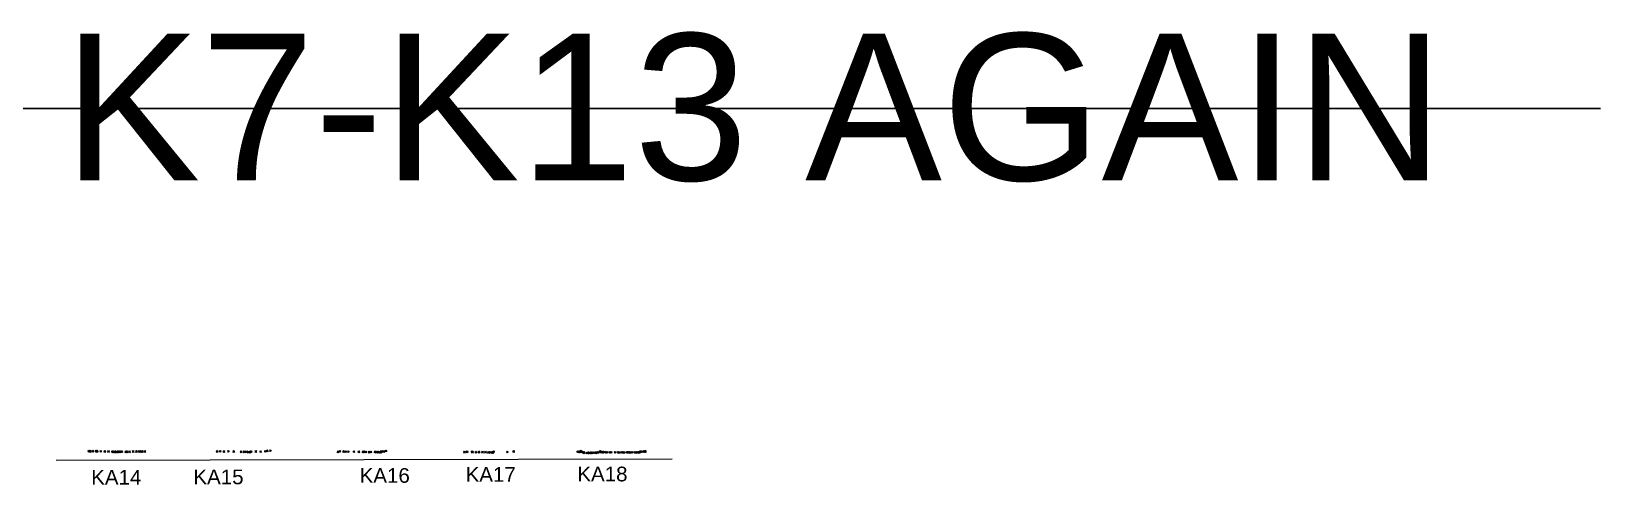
# Model space of a CAD drawing. Header units: millimetres. Extents: x -11318300 to 46111088, y -1699923 to 1425288130.
# Drawn here: x -1837472 to 3437998, y 40363 to 1565068 of the extents above; entities that cross this region are included whole.
import ezdxf

# ---------------------------------------------------------------- set-up
doc = ezdxf.new("R2010")
doc.units = ezdxf.units.MM
doc.header["$PDMODE"] = 35
doc.header["$PDSIZE"] = 3000
doc.layers.get('0').update_dxf_attribs({"lineweight": 0})
doc.styles.get("Standard").update_dxf_attribs({"font": 'arial.ttf'})

msp = doc.modelspace()

# ---------------------------------------------------------------- linework, layer by layer
at = {"lineweight": 30}
msp.add_line((-4925592, 1305662), (3437998, 1305662), dxfattribs=at)
at = {"color": 32, "lineweight": 0, "true_color": 0xcd6928}
msp.add_line((-1753619, 122465), (316243, 127108), dxfattribs=at)
at = {"lineweight": 0}
for p in [(-1644410, 152895), (-1640033, 152925), (-1639613, 151705), (-1630426, 153015), (-1619531, 153034), (-1617329, 153074), (-1616395, 152414), (-1604389, 152544), (-1590604, 152444), (-1578230, 152054), (-1565517, 151584), (-1562360, 151344), (-1559046, 150974), (-1556713, 150874), (-1554284, 150783), (-1551516, 150713), (-1548768, 150653), (-1547394, 150543), (-1545423, 150783), (-1544753, 150963), (-1544170, 151173), (-1543197, 151253), (-1541064, 151023), (-1540481, 150943), (-1535419, 150923), (-1533018, 151033), (-1519761, 151223), (-1516555, 151313), (-1507459, 151503), (-1495233, 151623), (-1484605, 151622), (-1476273, 151692), (-1470251, 151722), (-1464765, 151822), (-1456201, 151982), (-1212886, 152467), (-1202505, 152457), (-1190049, 152007), (-1175141, 152078), (-1157112, 151958), (-1132028, 150808), (-1122177, 150538), (-1114193, 150548), (-1107470, 150488), (-1103276, 150228), (-1101167, 150758), (-1098288, 151618), (-1082853, 151878), (-1066784, 151118), (-1051205, 152639), (-1044404, 154139), (-1034050, 154569), (-806391, 150791), (-799915, 152041), (-787972, 151872), (-780818, 150942), (-771754, 151332), (-753122, 151223), (-736690, 151123), (-722649, 150884), (-718502, 150504), (-712631, 150414), (-701969, 150384), (-695743, 150475), (-682274, 150865), (-678294, 150235), (-674166, 149485), (-669670, 149586), (-664115, 149746), (-662526, 150276), (-660553, 152446), (-652413, 152306), (-645209, 153526), (-381670, 150317), (-381588, 150167), (-372451, 150847), (-356351, 150938), (-354707, 149738), (-343104, 149628), (-332774, 149789), (-332570, 149759), (-321007, 150349), (-310627, 149990), (-300901, 149320), (-297691, 149100), (-292676, 148980), (-288493, 148670), (-286000, 148940), (-285856, 149180), (-283033, 151241), (-237433, 150262), (-216358, 151073), (-216048, 152573)]:
    msp.add_point(p, dxfattribs=at)
at = {"color": 32, "lineweight": 0, "true_color": 0xcd6928}
for p in [(-1203, 150972), (3013, 151102), (6297, 151482), (9013, 152672), (10286, 152832), (15535, 149742), (18359, 149212), (19544, 148702), (20402, 148172), (20912, 147162), (30180, 146882), (33701, 147302), (35956, 147432), (38965, 147202), (44262, 147262), (47676, 147412), (51634, 147672), (56977, 147792), (59678, 147932), (60300, 148142), (60506, 148192), (63377, 148652), (67909, 149202), (68657, 148762), (74080, 151652), (75564, 151672), (79335, 149722), (80781, 149382), (84229, 149382), (89414, 149462), (94444, 148692), (99105, 148692), (107906, 148672), (112234, 148702), (124514, 148792), (133564, 148732), (138454, 148602), (146876, 148722), (151631, 148682), (155416, 148772), (164714, 149152), (167382, 149272), (169699, 148972), (172749, 149092), (175458, 149112), (182865, 149052), (190843, 149022), (194407, 149102), (199517, 149102), (201760, 149282), (205601, 149122), (208858, 151462), (209323, 151312), (211154, 151392), (215491, 151422), (222434, 151692), (225712, 151882), (225991, 151702), (226743, 151772)]:
    msp.add_point(p, dxfattribs=at)

# ---------------------------------------------------------------- texts
at = {"color": 40, "lineweight": 0, "true_color": 0xf8d731}
msp.add_text('DO ALL K7-K13 AGAIN', height=493940.49, dxfattribs=at).set_placement((-4375362, 1063766))
at = {"color": 7, "lineweight": 0}
for s, p in [('KA14', (-1636492, 40363)), ('KA15', (-1292889, 41760)), ('KA16 ', (-734002, 46502)), ('KA17', (-377708, 49911)), ('KA18', (-2170, 51387))]:
    msp.add_text(s, height=49394.5, dxfattribs=at).set_placement(p)

doc.saveas('drawing.dxf')
